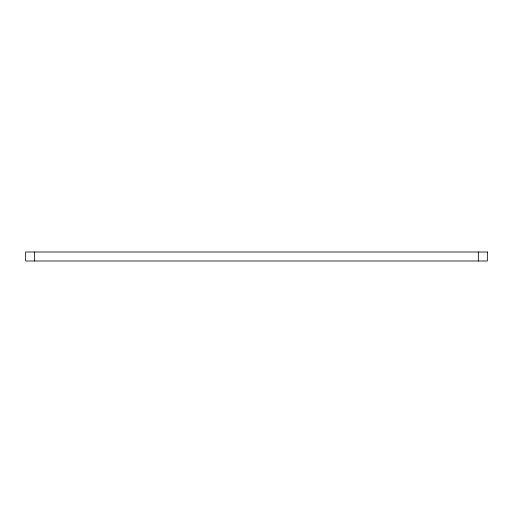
<?xml version="1.0" encoding="UTF-8"?>
<svg xmlns="http://www.w3.org/2000/svg" width="513" height="513" viewBox="0 0 513 513"><rect width="100%" height="100%" fill="white"/><g stroke="black" fill="none" stroke-linecap="round" stroke-linejoin="round"><path stroke-width="0.77" d="M478.353 252.005L478.353 260.995M34.647 252.005L34.647 260.995M487.35 252.005L25.65 252.005L25.65 260.995L487.35 260.995L487.35 252.005"/></g></svg>
